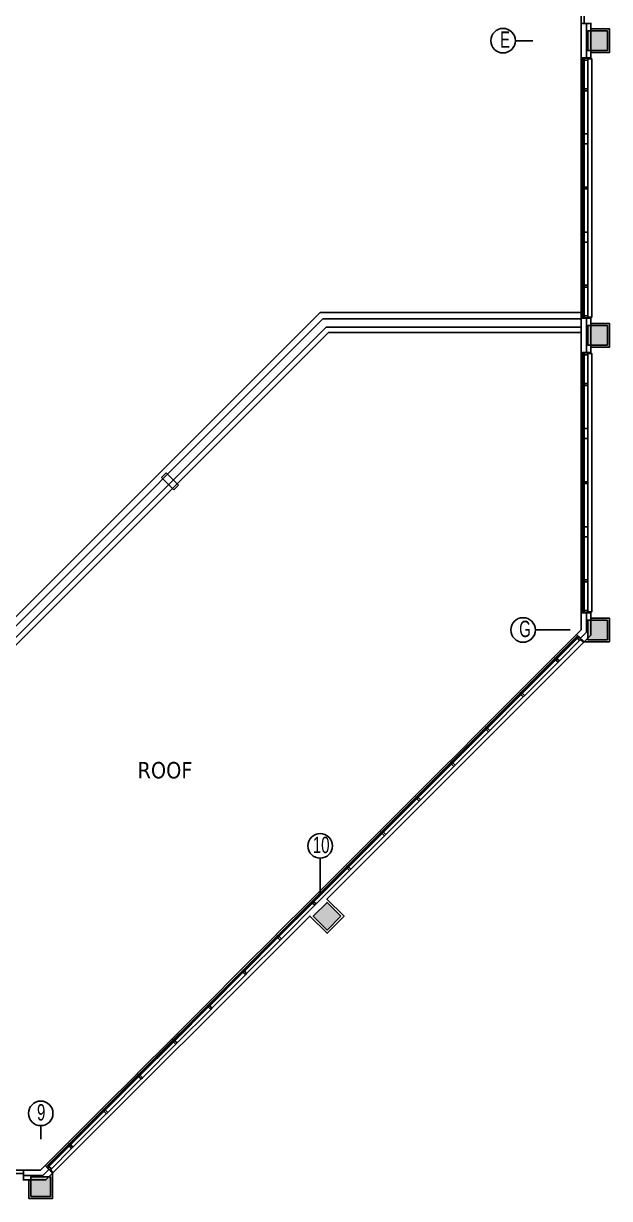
# Model space of a CAD drawing. Header units: inches. Extents: x -71 to 4528, y -885 to 4524.
# Drawn here: x 2199 to 2915, y 1525 to 2961 of the extents above; entities that cross this region are included whole.
import ezdxf

# ---------------------------------------------------------------- set-up
doc = ezdxf.new("R2010")
doc.units = ezdxf.units.IN
doc.header["$LTSCALE"] = 96
doc.header["$MEASUREMENT"] = 0
for name, color, linetype in [('A-Anno-Bldg', 7, 'Continuous'), ('A-Bldg-Patt', 5, 'Continuous'), ('A-Cols-Bldg', 235, 'Continuous'), ('A-Glaz-Exst', 53, 'Continuous'), ('A-Wall-Bldg', 235, 'Continuous')]:
    doc.layers.add(name, color=color, linetype=linetype)
doc.layers.add('Viewport', color=14, linetype='Continuous', plot=False)
doc.styles.add('Propidex', font='tahoma.ttf', dxfattribs={"height": 12})
doc.styles.add('XFINE_1-8', font='ARIALN.TTF', dxfattribs={"width": 0.8, "height": 10})

msp = doc.modelspace()

# ---------------------------------------------------------------- hatches: boundary and pattern name
at = {"layer": 'A-Bldg-Patt'}
for points in [[(2912, 2952), (2888, 2952), (2888, 2928), (2912, 2928)], [(2912, 2592), (2888, 2592), (2888, 2568), (2912, 2568)], [(2912, 2232), (2888, 2232), (2888, 2208), (2912, 2208)], [(2586.7, 1870.2), (2569.8, 1887.2), (2552.8, 1870.2), (2569.8, 1853.3)], [(2232, 1552), (2208, 1552), (2208, 1528), (2232, 1528)]]:
    msp.add_hatch(color=256, dxfattribs=at).paths.add_polyline_path(points)

# ---------------------------------------------------------------- linework, layer by layer
at = {"layer": 'A-Anno-Bldg'}
for points in [[(2820.9, 2940), (2799.7, 2940)], [(2866.5, 2220), (2824.1, 2220)], [(2561.3, 1898.7), (2561.3, 1941.2)], [(2220, 1597.8), (2220, 1614.4)]]:
    msp.add_lwpolyline(points, dxfattribs=at)
for centre in [(2784.7, 2940), (2809.1, 2220), (2561.3, 1956.2), (2220, 1629.4)]:
    msp.add_circle(centre, 15, dxfattribs=at)
at = {"layer": 'A-Cols-Bldg'}
for points in [[(2912, 2952), (2888, 2952), (2888, 2928), (2912, 2928)], [(2912, 2592), (2888, 2592), (2888, 2568), (2912, 2568)], [(2912, 2232), (2888, 2232), (2888, 2208), (2912, 2208)], [(2586.7, 1870.2), (2569.8, 1887.2), (2552.8, 1870.2), (2569.8, 1853.3)], [(2232, 1552), (2208, 1552), (2208, 1528), (2232, 1528)]]:
    msp.add_lwpolyline(points, close=True, dxfattribs=at)
at = {"layer": 'A-Glaz-Exst'}
for p, q in [((2880, 2961), (2880, 2999.7)), ((2880, 2919), (2880, 2880.2)), ((2882, 2916.2), (2882, 2918.5)), ((2882, 2918.5), (2882.7, 2918.5)), ((2882, 2916.2), (2882, 2826)), ((2882.9, 2916.2), (2882, 2916.2)), ((2887.9, 2918.5), (2882.7, 2918.5)), ((2882.9, 2916.7), (2882.9, 2880.2)), ((2883.9, 2916.7), (2882.9, 2916.7)), ((2883.9, 2880.2), (2883.9, 2916.7)), ((2888, 2916.2), (2883.9, 2916.2)), ((2887.9, 2918.5), (2888, 2918.5)), ((2888, 2918.5), (2888, 2916.2)), ((2888, 2881.1), (2888, 2916.2)), ((2880, 2880.2), (2880.5, 2880.2)), ((2880.5, 2879.8), (2880, 2879.7)), ((2880, 2879.7), (2880, 2820.2)), ((2880.5, 2880.2), (2880.5, 2879.8)), ((2883.9, 2880.2), (2882.9, 2880.2)), ((2882.9, 2879.7), (2882.9, 2825.5)), ((2883.9, 2879.7), (2882.9, 2879.7)), ((2883.9, 2825.5), (2883.9, 2879.7)), ((2884.1, 2880.3), (2884.1, 2881.1)), ((2884.1, 2881.1), (2888, 2881.1)), ((2884.1, 2880.2), (2884.1, 2880.3)), ((2884.1, 2880.3), (2884.1, 2880.3)), ((2884.1, 2879.8), (2884.1, 2880.2)), ((2884.1, 2880.2), (2884.1, 2880.2)), ((2884.1, 2879.7), (2884.1, 2879.8)), ((2884.1, 2879.8), (2884.1, 2879.8)), ((2884.1, 2878.9), (2884.1, 2879.7)), ((2884.1, 2879.7), (2884.1, 2879.7)), ((2888, 2878.9), (2884.1, 2878.9)), ((2888, 2881.1), (2888, 2878.9)), ((2888, 2826), (2888, 2878.9)), ((2880, 2820.2), (2880.5, 2820.2)), ((2880.5, 2819.8), (2880, 2819.7)), ((2880, 2819.7), (2880, 2760.2)), ((2880.5, 2820.2), (2880.5, 2819.8)), ((2882, 2814), (2882, 2826)), ((2882, 2826), (2882.9, 2826)), ((2882, 2814), (2882, 2760)), ((2882.9, 2814), (2882, 2814)), ((2883.9, 2825.5), (2882.9, 2825.5)), ((2882.9, 2814.5), (2882.9, 2760.2)), ((2883.9, 2814.5), (2882.9, 2814.5)), ((2887, 2826), (2883.9, 2826)), ((2883.9, 2760.2), (2883.9, 2814.5)), ((2887, 2814), (2883.9, 2814)), ((2888, 2826), (2887, 2826)), ((2887, 2814), (2888, 2814)), ((2888, 2814), (2888, 2826)), ((2888, 2761.1), (2888, 2814)), ((2880, 2760.2), (2880.5, 2760.2)), ((2880, 2759.7), (2880.5, 2759.8)), ((2880, 2700.2), (2880, 2759.7)), ((2880.5, 2760.2), (2880.5, 2760)), ((2880.5, 2759.8), (2880.5, 2760)), ((2882, 2706), (2882, 2760)), ((2883.9, 2760.2), (2882.9, 2760.2)), ((2882.9, 2705.5), (2882.9, 2759.7)), ((2883.9, 2759.7), (2882.9, 2759.7)), ((2883.9, 2759.7), (2883.9, 2705.5)), ((2884.1, 2760.3), (2884.1, 2761.1)), ((2884.1, 2761.1), (2888, 2761.1)), ((2884.1, 2761.1), (2884.1, 2760.3)), ((2888, 2761.1), (2884.1, 2761.1)), ((2884.1, 2760.2), (2884.1, 2760.3)), ((2884.1, 2760.3), (2884.1, 2760.3)), ((2884.1, 2760.3), (2884.1, 2760.3)), ((2884.1, 2760.3), (2884.1, 2760.2)), ((2884.1, 2759.8), (2884.1, 2760.2)), ((2884.1, 2760.2), (2884.1, 2760.2)), ((2884.1, 2760.2), (2884.1, 2760.2)), ((2884.1, 2760.2), (2884.1, 2759.8)), ((2884.1, 2759.7), (2884.1, 2759.8)), ((2884.1, 2759.8), (2884.1, 2759.8)), ((2884.1, 2759.8), (2884.1, 2759.8)), ((2884.1, 2759.8), (2884.1, 2759.7)), ((2884.1, 2758.9), (2884.1, 2759.7)), ((2884.1, 2759.7), (2884.1, 2759.7)), ((2884.1, 2759.7), (2884.1, 2759.7)), ((2884.1, 2759.7), (2884.1, 2758.9)), ((2888, 2758.9), (2884.1, 2758.9)), ((2884.1, 2758.9), (2888, 2758.9)), ((2888, 2761.1), (2888, 2758.9)), ((2888, 2758.9), (2888, 2761.1)), ((2888, 2758.9), (2888, 2706)), ((2880.5, 2700.2), (2880, 2700.2)), ((2880, 2699.7), (2880.5, 2699.8)), ((2880, 2640.2), (2880, 2699.7)), ((2880.5, 2699.8), (2880.5, 2700.2)), ((2882.9, 2706), (2882, 2706)), ((2882, 2706), (2882, 2694)), ((2883.9, 2705.5), (2882.9, 2705.5)), ((2887, 2706), (2883.9, 2706)), ((2887, 2706), (2888, 2706)), ((2888, 2706), (2888, 2694)), ((2882, 2603.8), (2882, 2694)), ((2882, 2694), (2882.9, 2694)), ((2882.9, 2640.2), (2882.9, 2694.5)), ((2883.9, 2694.5), (2882.9, 2694.5)), ((2883.9, 2694.5), (2883.9, 2640.2)), ((2887, 2694), (2883.9, 2694)), ((2888, 2694), (2887, 2694)), ((2888, 2694), (2888, 2641.1)), ((2880.5, 2640.2), (2880, 2640.2)), ((2880, 2639.7), (2880.5, 2639.8)), ((2880, 2601), (2880, 2639.7)), ((2880.5, 2639.8), (2880.5, 2640.2)), ((2883.9, 2640.2), (2882.9, 2640.2)), ((2882.9, 2603.2), (2882.9, 2639.7)), ((2883.9, 2639.7), (2882.9, 2639.7)), ((2883.9, 2639.7), (2883.9, 2603.2)), ((2884.1, 2641.1), (2884.1, 2640.3)), ((2888, 2641.1), (2884.1, 2641.1)), ((2884.1, 2640.3), (2884.1, 2640.3)), ((2884.1, 2640.3), (2884.1, 2640.2)), ((2884.1, 2640.2), (2884.1, 2640.2)), ((2884.1, 2640.2), (2884.1, 2639.8)), ((2884.1, 2639.8), (2884.1, 2639.8)), ((2884.1, 2639.8), (2884.1, 2639.7)), ((2884.1, 2639.7), (2884.1, 2639.7)), ((2884.1, 2639.7), (2884.1, 2638.9)), ((2884.1, 2638.9), (2888, 2638.9)), ((2888, 2638.9), (2888, 2641.1)), ((2888, 2638.9), (2888, 2603.8)), ((2882.9, 2603.8), (2882, 2603.8)), ((2882, 2603.8), (2882, 2601.5)), ((2882, 2601.5), (2882.7, 2601.5)), ((2887.9, 2601.5), (2882.7, 2601.5)), ((2883.9, 2603.2), (2882.9, 2603.2)), ((2888, 2603.8), (2883.9, 2603.8)), ((2887.9, 2601.5), (2888, 2601.5)), ((2888, 2601.5), (2888, 2603.8)), ((2880, 2559), (2880, 2520.2)), ((2882, 2556.2), (2882, 2558.5)), ((2882, 2558.5), (2882.7, 2558.5)), ((2882, 2556.2), (2882, 2466)), ((2882.9, 2556.2), (2882, 2556.2)), ((2887.9, 2558.5), (2882.7, 2558.5)), ((2882.9, 2556.7), (2882.9, 2520.2)), ((2883.9, 2556.7), (2882.9, 2556.7)), ((2883.9, 2520.2), (2883.9, 2556.7)), ((2888, 2556.2), (2883.9, 2556.2)), ((2887.9, 2558.5), (2888, 2558.5)), ((2888, 2558.5), (2888, 2556.2)), ((2888, 2521.1), (2888, 2556.2)), ((2880, 2520.2), (2880.5, 2520.2)), ((2880.5, 2519.8), (2880, 2519.7)), ((2880, 2519.7), (2880, 2460.2)), ((2880.5, 2520.2), (2880.5, 2519.8)), ((2883.9, 2520.2), (2882.9, 2520.2)), ((2882.9, 2519.7), (2882.9, 2465.5)), ((2883.9, 2519.7), (2882.9, 2519.7)), ((2883.9, 2465.5), (2883.9, 2519.7)), ((2884.1, 2520.3), (2884.1, 2521.1)), ((2884.1, 2521.1), (2888, 2521.1)), ((2884.1, 2520.2), (2884.1, 2520.3)), ((2884.1, 2520.3), (2884.1, 2520.3)), ((2884.1, 2519.8), (2884.1, 2520.2)), ((2884.1, 2520.2), (2884.1, 2520.2)), ((2884.1, 2519.7), (2884.1, 2519.8)), ((2884.1, 2519.8), (2884.1, 2519.8)), ((2884.1, 2518.9), (2884.1, 2519.7)), ((2884.1, 2519.7), (2884.1, 2519.7)), ((2888, 2518.9), (2884.1, 2518.9)), ((2888, 2521.1), (2888, 2518.9)), ((2888, 2466), (2888, 2518.9)), ((2880, 2460.2), (2880.5, 2460.2)), ((2880.5, 2459.8), (2880, 2459.7)), ((2880, 2459.7), (2880, 2400.2)), ((2880.5, 2460.2), (2880.5, 2459.8)), ((2882, 2454), (2882, 2466)), ((2882, 2466), (2882.9, 2466)), ((2883.9, 2465.5), (2882.9, 2465.5)), ((2887, 2466), (2883.9, 2466)), ((2888, 2466), (2887, 2466)), ((2888, 2454), (2888, 2466)), ((2882, 2454), (2882, 2400)), ((2882.9, 2454), (2882, 2454)), ((2882.9, 2454.5), (2882.9, 2400.2)), ((2883.9, 2454.5), (2882.9, 2454.5)), ((2883.9, 2400.2), (2883.9, 2454.5)), ((2887, 2454), (2883.9, 2454)), ((2887, 2454), (2888, 2454)), ((2888, 2401.1), (2888, 2454)), ((2880, 2400.2), (2880.5, 2400.2)), ((2880, 2399.7), (2880.5, 2399.8)), ((2880, 2340.2), (2880, 2399.7)), ((2880.5, 2400.2), (2880.5, 2400)), ((2880.5, 2399.8), (2880.5, 2400)), ((2882, 2346), (2882, 2400)), ((2883.9, 2400.2), (2882.9, 2400.2)), ((2882.9, 2345.5), (2882.9, 2399.7)), ((2883.9, 2399.7), (2882.9, 2399.7)), ((2883.9, 2399.7), (2883.9, 2345.5)), ((2884.1, 2400.3), (2884.1, 2401.1)), ((2884.1, 2401.1), (2888, 2401.1)), ((2884.1, 2401.1), (2884.1, 2400.3)), ((2888, 2401.1), (2884.1, 2401.1)), ((2884.1, 2400.2), (2884.1, 2400.3)), ((2884.1, 2400.3), (2884.1, 2400.3)), ((2884.1, 2400.3), (2884.1, 2400.3)), ((2884.1, 2400.3), (2884.1, 2400.2)), ((2884.1, 2399.8), (2884.1, 2400.2)), ((2884.1, 2400.2), (2884.1, 2400.2)), ((2884.1, 2400.2), (2884.1, 2400.2)), ((2884.1, 2400.2), (2884.1, 2399.8)), ((2884.1, 2399.7), (2884.1, 2399.8)), ((2884.1, 2399.8), (2884.1, 2399.8)), ((2884.1, 2399.8), (2884.1, 2399.8)), ((2884.1, 2399.8), (2884.1, 2399.7)), ((2884.1, 2398.9), (2884.1, 2399.7)), ((2884.1, 2399.7), (2884.1, 2399.7)), ((2884.1, 2399.7), (2884.1, 2399.7)), ((2884.1, 2399.7), (2884.1, 2398.9)), ((2888, 2398.9), (2884.1, 2398.9)), ((2884.1, 2398.9), (2888, 2398.9)), ((2888, 2401.1), (2888, 2398.9)), ((2888, 2398.9), (2888, 2401.1)), ((2888, 2398.9), (2888, 2346)), ((2880.5, 2340.2), (2880, 2340.2)), ((2880.5, 2339.8), (2880.5, 2340.2)), ((2882.9, 2346), (2882, 2346)), ((2882, 2346), (2882, 2334)), ((2883.9, 2345.5), (2882.9, 2345.5)), ((2887, 2346), (2883.9, 2346)), ((2887, 2346), (2888, 2346)), ((2888, 2346), (2888, 2334)), ((2880, 2339.7), (2880.5, 2339.8)), ((2880, 2280.2), (2880, 2339.7)), ((2882, 2243.8), (2882, 2334)), ((2882, 2334), (2882.9, 2334)), ((2882.9, 2280.2), (2882.9, 2334.5)), ((2883.9, 2334.5), (2882.9, 2334.5)), ((2883.9, 2334.5), (2883.9, 2280.2)), ((2887, 2334), (2883.9, 2334)), ((2888, 2334), (2887, 2334)), ((2888, 2334), (2888, 2281.1)), ((2880.5, 2280.2), (2880, 2280.2)), ((2880, 2279.7), (2880.5, 2279.8)), ((2880, 2241), (2880, 2279.7)), ((2880.5, 2279.8), (2880.5, 2280.2)), ((2883.9, 2280.2), (2882.9, 2280.2)), ((2882.9, 2243.2), (2882.9, 2279.7)), ((2883.9, 2279.7), (2882.9, 2279.7)), ((2883.9, 2279.7), (2883.9, 2243.2)), ((2884.1, 2281.1), (2884.1, 2280.3)), ((2888, 2281.1), (2884.1, 2281.1)), ((2884.1, 2280.3), (2884.1, 2280.3)), ((2884.1, 2280.3), (2884.1, 2280.2)), ((2884.1, 2280.2), (2884.1, 2280.2)), ((2884.1, 2280.2), (2884.1, 2279.8)), ((2884.1, 2279.8), (2884.1, 2279.8)), ((2884.1, 2279.8), (2884.1, 2279.7)), ((2884.1, 2279.7), (2884.1, 2279.7)), ((2884.1, 2279.7), (2884.1, 2278.9)), ((2884.1, 2278.9), (2888, 2278.9)), ((2888, 2278.9), (2888, 2281.1)), ((2888, 2278.9), (2888, 2243.8)), ((2882.9, 2243.8), (2882, 2243.8)), ((2882, 2243.8), (2882, 2241.5)), ((2882, 2241.5), (2882.7, 2241.5)), ((2887.9, 2241.5), (2882.7, 2241.5)), ((2883.9, 2243.2), (2882.9, 2243.2)), ((2888, 2243.8), (2883.9, 2243.8)), ((2887.9, 2241.5), (2888, 2241.5)), ((2888, 2241.5), (2888, 2243.8)), ((2874, 2211.2), (2551.4, 1888.6)), ((2874.5, 2214.6), (2847.1, 2187.2)), ((2875, 2210.9), (2849.2, 2185.1)), ((2874, 2211.2), (2875.6, 2212.8)), ((2874.7, 2210.6), (2874, 2211.2)), ((2879.1, 2210), (2874.5, 2214.6)), ((2875.7, 2210.2), (2875, 2210.9)), ((2875.6, 2212.8), (2876.1, 2212.3)), ((2879.7, 2208.7), (2876.1, 2212.3)), ((2849.9, 2184.4), (2875.7, 2210.2)), ((2853.4, 2182.2), (2878.2, 2207)), ((2878.2, 2207), (2875.4, 2209.9)), ((2879.8, 2208.6), (2878.2, 2207)), ((2879.7, 2208.7), (2879.8, 2208.6)), ((2846.8, 2186.8), (2804.7, 2144.8)), ((2848.9, 2184.8), (2806.8, 2142.7)), ((2807.5, 2142), (2849.6, 2184)), ((2847.2, 2186.5), (2846.8, 2186.8)), ((2847.1, 2187.2), (2847.4, 2186.8)), ((2847.4, 2186.8), (2847.2, 2186.5)), ((2849.6, 2184), (2848.9, 2184.8)), ((2849.1, 2183.3), (2849.7, 2183.9)), ((2851.8, 2180.6), (2849.1, 2183.3)), ((2849.9, 2184.4), (2849.2, 2185.1)), ((2849.6, 2183.9), (2849.7, 2184)), ((2849.7, 2183.9), (2849.6, 2183.9)), ((2849.7, 2184), (2850, 2184.2)), ((2849.7, 2184), (2849.7, 2184)), ((2850, 2184.2), (2850, 2184.3)), ((2850, 2184.3), (2850, 2184.3)), ((2850, 2184.3), (2850.1, 2184.3)), ((2850.1, 2184.3), (2850.7, 2184.9)), ((2850.7, 2184.9), (2853.4, 2182.2)), ((2853.4, 2182.2), (2851.8, 2180.6)), ((2810.4, 2139.1), (2851.8, 2180.6)), ((2804.4, 2144.4), (2762.3, 2102.3)), ((2806.5, 2142.4), (2764.4, 2100.3)), ((2765.1, 2099.5), (2807.2, 2141.7)), ((2804.7, 2144.1), (2804.4, 2144.4)), ((2804.7, 2144.8), (2805, 2144.4)), ((2805, 2144.4), (2804.7, 2144.1)), ((2807.2, 2141.7), (2806.5, 2142.4)), ((2806.7, 2140.9), (2807.3, 2141.5)), ((2809.4, 2138.2), (2806.7, 2140.9)), ((2807.5, 2142), (2806.8, 2142.7)), ((2807.2, 2141.5), (2807.3, 2141.6)), ((2807.3, 2141.5), (2807.2, 2141.5)), ((2807.3, 2141.6), (2807.6, 2141.8)), ((2807.3, 2141.6), (2807.3, 2141.6)), ((2807.6, 2141.9), (2807.6, 2142)), ((2807.6, 2142), (2807.7, 2141.9)), ((2807.6, 2141.8), (2807.6, 2141.9)), ((2807.7, 2141.9), (2808.3, 2142.5)), ((2808.3, 2142.5), (2811, 2139.8)), ((2811, 2139.8), (2809.4, 2138.2)), ((2768.6, 2097.3), (2809.4, 2138.2)), ((2761.9, 2102), (2719.9, 2059.9)), ((2722, 2057.9), (2764, 2099.9)), ((2764.7, 2099.2), (2722.7, 2057.2)), ((2762.3, 2101.7), (2761.9, 2102)), ((2762.3, 2102.3), (2762.6, 2101.9)), ((2762.5, 2101.8), (2762.3, 2101.7)), ((2762.6, 2101.9), (2762.5, 2101.8)), ((2764.7, 2099.2), (2764, 2099.9)), ((2764.8, 2099), (2764.2, 2098.5)), ((2764.2, 2098.5), (2764.8, 2099)), ((2764.2, 2098.5), (2767, 2095.7)), ((2767, 2095.7), (2764.2, 2098.5)), ((2765.1, 2099.5), (2764.4, 2100.3)), ((2764.9, 2099.1), (2764.8, 2099.2)), ((2764.8, 2099.2), (2764.8, 2099.1)), ((2764.8, 2099.1), (2764.8, 2099.2)), ((2764.8, 2099.2), (2764.9, 2099.1)), ((2764.8, 2099.1), (2764.8, 2099)), ((2764.8, 2099), (2764.8, 2099.1)), ((2765.1, 2099.4), (2764.9, 2099.1)), ((2764.9, 2099.1), (2765.1, 2099.4)), ((2765.2, 2099.5), (2765.1, 2099.4)), ((2765.1, 2099.4), (2765.2, 2099.5)), ((2765.1, 2099.4), (2765.1, 2099.4)), ((2765.1, 2099.4), (2765.1, 2099.4)), ((2765.8, 2100), (2765.2, 2099.4)), ((2765.2, 2099.4), (2765.8, 2100)), ((2765.2, 2099.4), (2765.2, 2099.5)), ((2765.2, 2099.5), (2765.2, 2099.4)), ((2768.6, 2097.3), (2765.8, 2100)), ((2765.8, 2100), (2768.6, 2097.3)), ((2767, 2095.7), (2768.6, 2097.3)), ((2768.6, 2097.3), (2767, 2095.7)), ((2767, 2095.7), (2726.2, 2054.9)), ((2677.4, 2017.5), (2719.5, 2059.6)), ((2721.6, 2057.5), (2679.5, 2015.4)), ((2680.2, 2014.7), (2722.3, 2056.8)), ((2683.7, 2012.4), (2724.6, 2053.3)), ((2719.5, 2059.6), (2719.9, 2059.2)), ((2719.9, 2059.9), (2720.2, 2059.5)), ((2719.9, 2059.2), (2720, 2059.4)), ((2720.2, 2059.5), (2720, 2059.4)), ((2722.3, 2056.8), (2721.6, 2057.5)), ((2722.4, 2056.7), (2721.8, 2056.1)), ((2721.8, 2056.1), (2722.4, 2056.7)), ((2721.8, 2056.1), (2724.6, 2053.3)), ((2724.6, 2053.3), (2721.8, 2056.1)), ((2722.7, 2057.2), (2722, 2057.9)), ((2722.5, 2056.8), (2722.4, 2056.7)), ((2722.4, 2056.7), (2722.5, 2056.8)), ((2722.4, 2056.7), (2722.4, 2056.7)), ((2722.4, 2056.7), (2722.4, 2056.7)), ((2722.8, 2057), (2722.5, 2056.7)), ((2722.5, 2056.7), (2722.8, 2057)), ((2722.5, 2056.7), (2722.5, 2056.8)), ((2722.5, 2056.8), (2722.5, 2056.7)), ((2722.8, 2057.1), (2722.7, 2057)), ((2722.7, 2057), (2722.8, 2057.1)), ((2722.7, 2057), (2722.8, 2057)), ((2722.8, 2057), (2722.7, 2057)), ((2723.4, 2057.6), (2722.8, 2057.1)), ((2722.8, 2057.1), (2723.4, 2057.6)), ((2722.8, 2057.1), (2722.8, 2057.1)), ((2722.8, 2057.1), (2722.8, 2057.1)), ((2726.2, 2054.9), (2723.4, 2057.6)), ((2723.4, 2057.6), (2726.2, 2054.9)), ((2724.6, 2053.3), (2726.2, 2054.9)), ((2726.2, 2054.9), (2724.6, 2053.3)), ((2635, 1975.1), (2677.1, 2017.1)), ((2637.1, 1973), (2679.2, 2015)), ((2679.9, 2014.3), (2637.8, 1972.3)), ((2682.1, 2010.9), (2641.3, 1970.1)), ((2677.1, 2017.1), (2677.5, 2016.8)), ((2677.7, 2017.1), (2677.4, 2017.5)), ((2677.5, 2016.8), (2677.6, 2017)), ((2677.6, 2017), (2677.7, 2017.1)), ((2679.9, 2014.3), (2679.2, 2015)), ((2679.4, 2013.6), (2680, 2014.2)), ((2680, 2014.2), (2679.4, 2013.6)), ((2682.1, 2010.9), (2679.4, 2013.6)), ((2679.4, 2013.6), (2682.1, 2010.9)), ((2680.2, 2014.7), (2679.5, 2015.4)), ((2679.9, 2014.2), (2680, 2014.3)), ((2680, 2014.3), (2679.9, 2014.2)), ((2680, 2014.2), (2679.9, 2014.2)), ((2679.9, 2014.2), (2680, 2014.2)), ((2680, 2014.3), (2680.3, 2014.5)), ((2680.3, 2014.5), (2680, 2014.3)), ((2680, 2014.3), (2680, 2014.3)), ((2680, 2014.3), (2680, 2014.3)), ((2680.3, 2014.5), (2680.3, 2014.6)), ((2680.3, 2014.6), (2680.3, 2014.6)), ((2680.3, 2014.6), (2680.4, 2014.6)), ((2680.4, 2014.6), (2680.3, 2014.6)), ((2680.3, 2014.6), (2680.3, 2014.6)), ((2680.3, 2014.6), (2680.3, 2014.5)), ((2680.4, 2014.6), (2681, 2015.2)), ((2681, 2015.2), (2680.4, 2014.6)), ((2681, 2015.2), (2683.7, 2012.4)), ((2683.7, 2012.4), (2681, 2015.2)), ((2683.7, 2012.4), (2682.1, 2010.9)), ((2682.1, 2010.9), (2683.7, 2012.4)), ((2592.6, 1932.6), (2634.6, 1974.7)), ((2594.7, 1930.6), (2636.8, 1972.7)), ((2637.5, 1972), (2595.4, 1929.8)), ((2639.7, 1968.5), (2598.8, 1927.6)), ((2634.6, 1974.7), (2635, 1974.4)), ((2635.3, 1974.7), (2635, 1975.1)), ((2635, 1974.4), (2635.3, 1974.7)), ((2637.5, 1972), (2636.8, 1972.7)), ((2637, 1971.2), (2637.6, 1971.8)), ((2637.6, 1971.8), (2637, 1971.2)), ((2639.7, 1968.5), (2637, 1971.2)), ((2637, 1971.2), (2639.7, 1968.5)), ((2637.8, 1972.3), (2637.1, 1973)), ((2637.5, 1971.8), (2637.6, 1971.9)), ((2637.6, 1971.9), (2637.5, 1971.8)), ((2637.6, 1971.8), (2637.5, 1971.8)), ((2637.5, 1971.8), (2637.6, 1971.8)), ((2637.6, 1971.9), (2637.9, 1972.1)), ((2637.9, 1972.1), (2637.6, 1971.9)), ((2637.6, 1971.9), (2637.6, 1971.9)), ((2637.6, 1971.9), (2637.6, 1971.9)), ((2637.9, 1972.1), (2637.9, 1972.2)), ((2637.9, 1972.2), (2637.9, 1972.2)), ((2637.9, 1972.2), (2638, 1972.2)), ((2638, 1972.2), (2637.9, 1972.2)), ((2637.9, 1972.2), (2637.9, 1972.2)), ((2637.9, 1972.2), (2637.9, 1972.1)), ((2638, 1972.2), (2638.6, 1972.8)), ((2638.6, 1972.8), (2638, 1972.2)), ((2638.6, 1972.8), (2641.3, 1970.1)), ((2641.3, 1970.1), (2638.6, 1972.8)), ((2641.3, 1970.1), (2639.7, 1968.5)), ((2639.7, 1968.5), (2641.3, 1970.1)), ((2550, 1890), (2592.2, 1932.3)), ((2552.2, 1888.1), (2594.3, 1930.2)), ((2595, 1929.5), (2552.9, 1887.4)), ((2597.3, 1926), (2556.4, 1885.2)), ((2592.2, 1932.3), (2592.6, 1932)), ((2592.9, 1932.2), (2592.6, 1932.6)), ((2592.6, 1932), (2592.9, 1932.2)), ((2595, 1929.5), (2594.3, 1930.2)), ((2595.1, 1929.3), (2594.5, 1928.7)), ((2594.5, 1928.7), (2597.3, 1926)), ((2595.4, 1929.8), (2594.7, 1930.6)), ((2595.2, 1929.4), (2595.1, 1929.5)), ((2595.1, 1929.5), (2595.1, 1929.4)), ((2595.1, 1929.4), (2595.1, 1929.3)), ((2595.4, 1929.7), (2595.2, 1929.4)), ((2595.5, 1929.8), (2595.4, 1929.7)), ((2595.4, 1929.7), (2595.4, 1929.7)), ((2596.1, 1930.3), (2595.5, 1929.7)), ((2595.5, 1929.7), (2595.5, 1929.8)), ((2598.8, 1927.6), (2596.1, 1930.3)), ((2597.3, 1926), (2598.8, 1927.6)), ((2228.8, 1566), (2551.4, 1888.6)), ((2550, 1890), (2507.7, 1847.8)), ((2551.9, 1887.8), (2509.8, 1845.7)), ((2510.5, 1845), (2552.6, 1887.1)), ((2514, 1842.7), (2554.8, 1883.6)), ((2551.9, 1887.8), (2552.6, 1887.1)), ((2552.1, 1886.3), (2552.7, 1886.9)), ((2554.8, 1883.6), (2552.1, 1886.3)), ((2552.2, 1888.1), (2552.9, 1887.4)), ((2552.7, 1886.9), (2552.6, 1887)), ((2552.6, 1887), (2552.7, 1887)), ((2552.7, 1887), (2552.8, 1887)), ((2552.8, 1887), (2553, 1887.2)), ((2553, 1887.3), (2553, 1887.4)), ((2553, 1887.4), (2553.1, 1887.3)), ((2553, 1887.2), (2553, 1887.3)), ((2553.1, 1887.3), (2553.7, 1887.9)), ((2553.7, 1887.9), (2556.4, 1885.2)), ((2556.4, 1885.2), (2554.8, 1883.6)), ((2507.4, 1847.4), (2465.3, 1805.4)), ((2509.4, 1845.3), (2467.3, 1803.2)), ((2468, 1802.5), (2510.2, 1844.6)), ((2471.5, 1800.3), (2512.4, 1841.2)), ((2507.8, 1847.1), (2507.4, 1847.4)), ((2507.7, 1847.8), (2508, 1847.4)), ((2508, 1847.4), (2507.8, 1847.1)), ((2509.4, 1845.3), (2510.2, 1844.6)), ((2509.7, 1843.9), (2510.3, 1844.5)), ((2512.4, 1841.2), (2509.7, 1843.9)), ((2509.8, 1845.7), (2510.5, 1845)), ((2510.2, 1844.5), (2510.3, 1844.6)), ((2510.3, 1844.5), (2510.2, 1844.5)), ((2510.3, 1844.6), (2510.6, 1844.8)), ((2510.3, 1844.6), (2510.3, 1844.6)), ((2510.6, 1844.8), (2510.5, 1844.9)), ((2510.5, 1844.9), (2510.6, 1844.9)), ((2510.6, 1844.9), (2510.7, 1844.9)), ((2510.7, 1844.9), (2511.3, 1845.5)), ((2511.3, 1845.5), (2514, 1842.7)), ((2514, 1842.7), (2512.4, 1841.2)), ((2464.9, 1805), (2422.9, 1762.9)), ((2467, 1802.9), (2424.9, 1760.8)), ((2425.7, 1760.1), (2467.7, 1802.2)), ((2429.1, 1757.9), (2469.9, 1798.7)), ((2465.3, 1804.7), (2464.9, 1805)), ((2465.3, 1805.4), (2465.6, 1805)), ((2465.6, 1805), (2465.3, 1804.7)), ((2467, 1802.9), (2467.7, 1802.2)), ((2467.8, 1802), (2467.2, 1801.4)), ((2467.2, 1801.4), (2467.8, 1802)), ((2467.2, 1801.4), (2469.9, 1798.7)), ((2469.9, 1798.7), (2467.2, 1801.4)), ((2467.3, 1803.2), (2468, 1802.5)), ((2467.9, 1802.1), (2467.8, 1802.1)), ((2467.8, 1802.1), (2467.8, 1802.1)), ((2467.8, 1802.1), (2467.8, 1802)), ((2467.8, 1802), (2467.8, 1802.1)), ((2467.8, 1802.1), (2467.8, 1802.1)), ((2467.8, 1802.1), (2467.9, 1802.1)), ((2468.1, 1802.4), (2467.9, 1802.1)), ((2467.9, 1802.1), (2468.1, 1802.4)), ((2468.2, 1802.5), (2468.1, 1802.4)), ((2468.1, 1802.4), (2468.2, 1802.5)), ((2468.1, 1802.4), (2468.1, 1802.4)), ((2468.1, 1802.4), (2468.1, 1802.4)), ((2468.8, 1803), (2468.2, 1802.4)), ((2468.2, 1802.4), (2468.8, 1803)), ((2468.2, 1802.4), (2468.2, 1802.5)), ((2468.2, 1802.5), (2468.2, 1802.4)), ((2471.5, 1800.3), (2468.8, 1803)), ((2468.8, 1803), (2471.5, 1800.3)), ((2469.9, 1798.7), (2471.5, 1800.3)), ((2471.5, 1800.3), (2469.9, 1798.7)), ((2422.5, 1762.6), (2380.4, 1720.5)), ((2382.5, 1718.4), (2424.6, 1760.5)), ((2425.3, 1759.8), (2383.2, 1717.7)), ((2427.6, 1756.3), (2386.7, 1715.4)), ((2422.9, 1762.3), (2422.5, 1762.6)), ((2422.9, 1762.9), (2423.2, 1762.5)), ((2423, 1762.4), (2422.9, 1762.3)), ((2423.2, 1762.5), (2423, 1762.4)), ((2424.6, 1760.5), (2425.3, 1759.8)), ((2425.4, 1759.6), (2424.8, 1759)), ((2424.8, 1759), (2425.4, 1759.6)), ((2424.8, 1759), (2427.6, 1756.3)), ((2427.6, 1756.3), (2424.8, 1759)), ((2424.9, 1760.8), (2425.7, 1760.1)), ((2425.5, 1759.7), (2425.4, 1759.7)), ((2425.4, 1759.7), (2425.4, 1759.7)), ((2425.4, 1759.7), (2425.4, 1759.6)), ((2425.4, 1759.6), (2425.4, 1759.7)), ((2425.4, 1759.7), (2425.4, 1759.7)), ((2425.4, 1759.7), (2425.5, 1759.7)), ((2425.7, 1760), (2425.5, 1759.7)), ((2425.5, 1759.7), (2425.7, 1760)), ((2425.8, 1760.1), (2425.7, 1760)), ((2425.7, 1760), (2425.8, 1760.1)), ((2425.7, 1760), (2425.7, 1760)), ((2425.7, 1760), (2425.7, 1760)), ((2426.4, 1760.6), (2425.8, 1760)), ((2425.8, 1760), (2426.4, 1760.6)), ((2425.8, 1760), (2425.8, 1760.1)), ((2425.8, 1760.1), (2425.8, 1760)), ((2429.1, 1757.9), (2426.4, 1760.6)), ((2426.4, 1760.6), (2429.1, 1757.9)), ((2427.6, 1756.3), (2429.1, 1757.9)), ((2429.1, 1757.9), (2427.6, 1756.3)), ((2338, 1678.1), (2380.1, 1720.1)), ((2382.1, 1718), (2340.1, 1676)), ((2340.8, 1675.3), (2382.8, 1717.3)), ((2344.3, 1673), (2385.1, 1713.8)), ((2380.1, 1720.1), (2380.5, 1719.8)), ((2380.4, 1720.5), (2380.7, 1720.1)), ((2380.5, 1719.8), (2380.6, 1720)), ((2380.7, 1720.1), (2380.6, 1720)), ((2382.1, 1718), (2382.8, 1717.3)), ((2382.3, 1716.6), (2382.9, 1717.2)), ((2382.9, 1717.2), (2382.3, 1716.6)), ((2385.1, 1713.8), (2382.3, 1716.6)), ((2382.3, 1716.6), (2385.1, 1713.8)), ((2382.5, 1718.4), (2383.2, 1717.7)), ((2382.9, 1717.2), (2383, 1717.3)), ((2383, 1717.3), (2382.9, 1717.2)), ((2382.9, 1717.2), (2382.9, 1717.2)), ((2382.9, 1717.2), (2382.9, 1717.2)), ((2383, 1717.2), (2383.3, 1717.5)), ((2383.3, 1717.5), (2383, 1717.2)), ((2383, 1717.3), (2383, 1717.2)), ((2383, 1717.2), (2383, 1717.3)), ((2383.2, 1717.5), (2383.3, 1717.6)), ((2383.3, 1717.6), (2383.2, 1717.5)), ((2383.3, 1717.5), (2383.2, 1717.5)), ((2383.2, 1717.5), (2383.3, 1717.5)), ((2383.3, 1717.6), (2383.9, 1718.2)), ((2383.9, 1718.2), (2383.3, 1717.6)), ((2383.3, 1717.6), (2383.3, 1717.6)), ((2383.3, 1717.6), (2383.3, 1717.6)), ((2383.9, 1718.2), (2386.7, 1715.4)), ((2386.7, 1715.4), (2383.9, 1718.2)), ((2386.7, 1715.4), (2385.1, 1713.8)), ((2385.1, 1713.8), (2386.7, 1715.4)), ((2295.6, 1635.6), (2337.7, 1677.7)), ((2297.6, 1633.5), (2339.7, 1675.6)), ((2340.4, 1674.9), (2298.3, 1632.8)), ((2342.7, 1671.4), (2301.8, 1630.6)), ((2337.7, 1677.7), (2338.1, 1677.4)), ((2338.3, 1677.7), (2338, 1678.1)), ((2338.1, 1677.4), (2338.2, 1677.5)), ((2338.2, 1677.5), (2338.3, 1677.7)), ((2340.4, 1674.9), (2339.7, 1675.6)), ((2340, 1674.2), (2340.6, 1674.8)), ((2340.6, 1674.8), (2340, 1674.2)), ((2342.7, 1671.4), (2340, 1674.2)), ((2340, 1674.2), (2342.7, 1671.4)), ((2340.8, 1675.3), (2340.1, 1676)), ((2340.5, 1674.8), (2340.6, 1674.9)), ((2340.6, 1674.9), (2340.5, 1674.8)), ((2340.6, 1674.8), (2340.5, 1674.8)), ((2340.5, 1674.8), (2340.6, 1674.8)), ((2340.6, 1674.9), (2340.9, 1675.1)), ((2340.9, 1675.1), (2340.6, 1674.9)), ((2340.6, 1674.9), (2340.6, 1674.9)), ((2340.6, 1674.9), (2340.6, 1674.9)), ((2340.9, 1675.1), (2340.8, 1675.2)), ((2340.8, 1675.2), (2340.9, 1675.2)), ((2340.9, 1675.2), (2340.8, 1675.2)), ((2340.8, 1675.2), (2340.9, 1675.1)), ((2340.9, 1675.2), (2341, 1675.2)), ((2341, 1675.2), (2340.9, 1675.2)), ((2341, 1675.2), (2341.5, 1675.8)), ((2341.5, 1675.8), (2341, 1675.2)), ((2341.5, 1675.8), (2344.3, 1673)), ((2344.3, 1673), (2341.5, 1675.8)), ((2344.3, 1673), (2342.7, 1671.4)), ((2342.7, 1671.4), (2344.3, 1673)), ((2253.2, 1593.2), (2295.2, 1635.3)), ((2255.2, 1591.1), (2297.3, 1633.2)), ((2298, 1632.5), (2255.9, 1590.4)), ((2300.9, 1629.6), (2259.4, 1588.2)), ((2295.2, 1635.3), (2295.6, 1635)), ((2295.9, 1635.2), (2295.6, 1635.6)), ((2295.6, 1635), (2295.9, 1635.2)), ((2298, 1632.5), (2297.3, 1633.2)), ((2298.1, 1632.3), (2297.5, 1631.7)), ((2297.5, 1631.7), (2300.2, 1629)), ((2298.3, 1632.8), (2297.6, 1633.5)), ((2298.1, 1632.4), (2298, 1632.4)), ((2298, 1632.4), (2298.1, 1632.3)), ((2298.2, 1632.4), (2298.1, 1632.4)), ((2298.4, 1632.7), (2298.2, 1632.4)), ((2298.5, 1632.8), (2298.4, 1632.7)), ((2298.4, 1632.7), (2298.4, 1632.7)), ((2299.1, 1633.3), (2298.5, 1632.7)), ((2298.5, 1632.7), (2298.5, 1632.8)), ((2301.8, 1630.6), (2299.1, 1633.3)), ((2300.2, 1629), (2301.8, 1630.6)), ((2225.4, 1565.5), (2252.8, 1592.9)), ((2229.1, 1565), (2254.9, 1590.8)), ((2255.6, 1590.1), (2229.8, 1564.3)), ((2257.8, 1586.6), (2233, 1561.8)), ((2252.8, 1592.9), (2253.2, 1592.6)), ((2253.5, 1592.8), (2253.2, 1593.2)), ((2253.2, 1592.6), (2253.5, 1592.8)), ((2255.6, 1590.1), (2254.9, 1590.8)), ((2255.7, 1589.9), (2255.1, 1589.3)), ((2255.1, 1589.3), (2257.8, 1586.6)), ((2255.9, 1590.4), (2255.2, 1591.1)), ((2255.8, 1590), (2255.7, 1590)), ((2255.7, 1590), (2255.7, 1590)), ((2255.7, 1590), (2255.7, 1589.9)), ((2256, 1590.3), (2255.8, 1590)), ((2256.1, 1590.4), (2256, 1590.3)), ((2256, 1590.3), (2256, 1590.3)), ((2256.7, 1590.9), (2256.1, 1590.3)), ((2256.1, 1590.3), (2256.1, 1590.4)), ((2259.4, 1588.2), (2256.7, 1590.9)), ((2257.8, 1586.6), (2259.4, 1588.2)), ((2228.8, 1566), (2227.2, 1564.4)), ((2229.4, 1565.3), (2228.8, 1566)), ((2229.8, 1564.3), (2229.1, 1565)), ((2199, 1560), (2160.3, 1560)), ((2227.2, 1564.4), (2227.7, 1563.9)), ((2231.3, 1560.3), (2227.7, 1563.9)), ((2233, 1561.8), (2230.1, 1564.6)), ((2231.3, 1560.3), (2231.4, 1560.2)), ((2231.4, 1560.2), (2233, 1561.8))]:
    msp.add_line(p, q, dxfattribs=at)
for centre, radius, start, end in [((2882.3, 2918.7), 0.333, 311.425, 48.575), ((2886.7, 2918.7), 0.333, 131.425, 228.575), ((2882.7, 2880), 0.343, 313.1917, 46.8083), ((2884, 2881.2), 0.105, 211.2583, 328.7417), ((2884, 2878.8), 0.105, 31.2583, 148.7417), ((2882.7, 2760), 0.343, 313.1917, 46.8083), ((2884, 2761.2), 0.105, 211.2583, 328.7417), ((2884, 2761.2), 0.105, 211.2583, 328.7417), ((2884, 2758.8), 0.105, 31.2583, 148.7417), ((2884, 2758.8), 0.105, 31.2583, 148.7417), ((2882.7, 2640), 0.343, 313.1917, 46.8083), ((2884, 2641.2), 0.105, 211.2583, 328.7417), ((2884, 2638.8), 0.105, 31.2583, 148.7417), ((2882.3, 2601.3), 0.333, 311.425, 48.575), ((2886.7, 2601.3), 0.333, 131.425, 228.575), ((2882.3, 2558.7), 0.333, 311.425, 48.575), ((2886.7, 2558.7), 0.333, 131.425, 228.575), ((2882.7, 2520), 0.343, 313.1917, 46.8083), ((2884, 2521.2), 0.105, 211.2583, 328.7417), ((2884, 2518.8), 0.105, 31.2583, 148.7417), ((2882.7, 2400), 0.343, 313.1917, 46.8083), ((2884, 2401.2), 0.105, 211.2583, 328.7417), ((2884, 2401.2), 0.105, 211.2583, 328.7417), ((2884, 2398.8), 0.105, 31.2583, 148.7417), ((2884, 2398.8), 0.105, 31.2583, 148.7417), ((2882.7, 2280), 0.343, 313.1917, 46.8083), ((2884, 2281.2), 0.105, 211.2583, 328.7417), ((2884, 2278.8), 0.105, 31.2583, 148.7417), ((2882.3, 2241.3), 0.333, 311.425, 48.575), ((2886.7, 2241.3), 0.333, 131.425, 228.575), ((2876, 2212.8), 0.333, 266.425, 3.575), ((2879.1, 2209.7), 0.333, 86.425, 183.575), ((2879.6, 2207.9), 0.276, 339.9, 110.1), ((2849, 2183.3), 0.105, 346.2583, 103.7417), ((2850.6, 2185), 0.105, 166.4796, 283.9629), ((2806.5, 2142.7), 0.343, 268.1917, 1.8083), ((2806.6, 2140.9), 0.105, 346.2583, 103.7417), ((2808.2, 2142.6), 0.104, 166.2583, 283.7417), ((2764, 2100.2), 0.343, 268.1917, 1.8083), ((2764.1, 2098.5), 0.105, 346.2583, 103.7417), ((2764.1, 2098.5), 0.105, 346.2583, 103.7417), ((2765.8, 2100.1), 0.105, 166.2583, 283.7417), ((2765.8, 2100.1), 0.105, 166.2583, 283.7417), ((2721.6, 2057.9), 0.343, 268.1917, 1.8083), ((2721.7, 2056.1), 0.105, 346.2583, 103.7417), ((2721.7, 2056.1), 0.105, 346.2583, 103.7417), ((2723.4, 2057.8), 0.105, 166.2583, 283.7417), ((2723.4, 2057.8), 0.105, 166.2583, 283.7417), ((2679.2, 2015.4), 0.343, 268.1917, 1.8083), ((2679.3, 2013.6), 0.105, 346.4796, 103.9629), ((2679.3, 2013.6), 0.105, 346.4796, 103.9629), ((2680.9, 2015.3), 0.105, 166.4796, 283.9629), ((2680.9, 2015.3), 0.105, 166.4796, 283.9629), ((2636.8, 1973), 0.343, 268.1917, 1.8083), ((2636.9, 1971.2), 0.105, 346.4796, 103.9629), ((2636.9, 1971.2), 0.105, 346.4796, 103.9629), ((2638.5, 1972.9), 0.105, 166.4796, 283.9629), ((2638.5, 1972.9), 0.105, 166.4796, 283.9629), ((2594.3, 1930.5), 0.343, 268.1917, 1.8083), ((2594.4, 1928.8), 0.105, 346.2583, 103.7417), ((2596.1, 1930.4), 0.104, 166.2583, 283.7417), ((2551.9, 1888.1), 0.343, 268.1917, 1.8083), ((2552, 1886.3), 0.104, 346.2583, 103.7417), ((2553.7, 1888), 0.105, 166.2583, 283.7417), ((2509.5, 1845.7), 0.343, 268.2707, 1.8874), ((2509.6, 1843.9), 0.105, 346.2583, 103.7417), ((2511.2, 1845.6), 0.105, 166.2583, 283.7417), ((2467, 1803.2), 0.343, 268.1126, 1.7293), ((2467.1, 1801.5), 0.105, 346.4796, 103.9629), ((2467.1, 1801.5), 0.105, 346.4796, 103.9629), ((2468.8, 1803.1), 0.105, 166.2583, 283.7417), ((2468.8, 1803.1), 0.105, 166.2583, 283.7417), ((2424.6, 1760.8), 0.343, 268.1917, 1.8083), ((2424.7, 1759.1), 0.105, 346.4796, 103.9629), ((2424.7, 1759.1), 0.105, 346.4796, 103.9629), ((2426.4, 1760.7), 0.105, 166.2583, 283.7417), ((2426.4, 1760.7), 0.105, 166.2583, 283.7417), ((2382.1, 1718.4), 0.343, 268.1917, 1.8083), ((2382.2, 1716.6), 0.105, 346.0371, 103.5205), ((2382.2, 1716.6), 0.105, 346.0371, 103.5205), ((2383.9, 1718.3), 0.105, 166.4796, 283.9629), ((2383.9, 1718.3), 0.105, 166.4796, 283.9629), ((2339.8, 1676), 0.343, 268.1917, 1.8083), ((2339.9, 1674.2), 0.105, 346.0371, 103.5205), ((2339.9, 1674.2), 0.105, 346.0371, 103.5205), ((2341.5, 1675.9), 0.105, 166.4796, 283.9629), ((2341.5, 1675.9), 0.105, 166.4796, 283.9629), ((2297.3, 1633.5), 0.343, 268.1917, 1.8083), ((2297.4, 1631.8), 0.105, 346.2583, 103.7417), ((2299.1, 1633.4), 0.105, 166.2583, 283.7417), ((2254.9, 1591.1), 0.343, 268.1917, 1.8083), ((2255, 1589.4), 0.105, 346.2583, 103.7417), ((2256.7, 1591), 0.104, 166.2583, 283.7417), ((2227.2, 1564), 0.333, 266.425, 3.575), ((2230.3, 1560.9), 0.333, 86.425, 183.575)]:
    msp.add_arc(centre, radius, start, end, dxfattribs=at)
at = {"layer": 'A-Wall-Bldg'}
for p, q in [((2880, 2919), (2880, 2961)), ((2880, 2961), (2886.5, 2961)), ((2886.5, 2961), (2886.5, 2919)), ((2886.5, 2919), (2880, 2919)), ((2888.5, 2918), (2892, 2918)), ((1832, 1878.6), (2561.4, 2608)), ((1840, 1875.3), (2564.7, 2600)), ((2561.4, 2608), (2880, 2608)), ((2564.7, 2600), (2880, 2600)), ((2880, 2559), (2880, 2601)), ((2880, 2601), (2886.5, 2601)), ((2886.5, 2601), (2886.5, 2559)), ((2888.5, 2602), (2892, 2602)), ((1850, 1871.2), (2568.8, 2590)), ((2568.8, 2590), (2880, 2590)), ((1856.5, 1868.5), (2571.5, 2583.5)), ((2571.5, 2583.5), (2880, 2583.5)), ((2886.5, 2559), (2880, 2559)), ((2888.5, 2558), (2892, 2558)), ((2367.6, 2406.1), (2373.3, 2411.8)), ((2382.5, 2391.3), (2367.6, 2406.1)), ((2373.3, 2411.8), (2388.1, 2396.9)), ((2388.1, 2396.9), (2382.5, 2391.3)), ((2880, 2241), (2886.5, 2241)), ((2880, 2220.1), (2880, 2241)), ((2886.5, 2241), (2886.5, 2217.4)), ((2888.5, 2242), (2892, 2242)), ((2874.5, 2214.6), (2880, 2220.1)), ((2886.5, 2217.4), (2879.1, 2210)), ((2879.8, 2207.9), (2882.3, 2205.4)), ((2225.4, 1565.5), (2219.9, 1560)), ((2230, 1560.9), (2225.4, 1565.5)), ((2199, 1560), (2199, 1553.5)), ((2219.9, 1560), (2199, 1560)), ((2199, 1553.5), (2222.6, 1553.5)), ((2222.6, 1553.5), (2230, 1560.9)), ((2232.1, 1560.2), (2234.6, 1557.7))]:
    msp.add_line(p, q, dxfattribs=at)
msp.add_lwpolyline([(2198, 1548), (2205.4, 1548), (2205.4, 1525.4), (2234.6, 1525.4), (2234.6, 1557.7), (2235.3, 1557), (2548.8, 1870.5), (2569.8, 1849.5), (2590.5, 1870.2), (2569.5, 1891.2), (2883, 2204.7), (2882.3, 2205.4), (2914.6, 2205.4), (2914.6, 2234.6), (2892, 2234.6), (2892, 2242), (2893, 2242), (2893, 2558), (2892, 2558), (2892, 2565.4), (2914.6, 2565.4), (2914.6, 2594.6), (2892, 2594.6), (2892, 2602), (2893, 2602), (2893, 2918), (2892, 2918), (2892, 2925.4), (2914.6, 2925.4), (2914.6, 2954.6), (2892, 2954.6), (2892, 2962)], dxfattribs=at)
for centre, start, end in [((2888.2, 2917.9), 24.9, 155.1), ((2888.2, 2602.1), 204.9, 335.1), ((2888.2, 2557.9), 24.9, 155.1), ((2888.2, 2242.1), 204.9, 335.1), ((2232, 1560.4), 159.9, 290.1)]:
    msp.add_arc(centre, 0.276, start, end, dxfattribs=at)
at = {"layer": 'Viewport'}
msp.add_lwpolyline([(2883.9, 3279), (2883.9, 2961), (2892, 2961), (2892, 2919), (2883.9, 2919), (2883.9, 2601), (2892, 2601), (2892, 2559), (2883.9, 2559), (2883.9, 2241), (2892, 2241), (2892, 2213.7), (2883.7, 2205.4), (2877.3, 2211.8), (2228.2, 1562.7), (2234.6, 1556.3), (2226.3, 1548), (2199, 1548), (2199, 1556.1), (1881, 1556.1)], dxfattribs=at)

# ---------------------------------------------------------------- texts
at = {"layer": 'A-Anno-Bldg', "style": 'Propidex'}
msp.add_text('ROOF', height=20, dxfattribs=at).set_placement((2338.2, 2038.7))
at = {"layer": 'A-Anno-Bldg', "char_height": 20, "attachment_point": 1, "style": 'XFINE_1-8'}
for s, insert in [('\\pi10.484;E', (2770.5, 2951.3)), ('\\pi9.3108;G', (2795, 2231.3)), ('\\pi6.6205;10', (2545.7, 1967.4)), ('\\pi11.062;9', (2204.4, 1640.7))]:
    msp.add_mtext_dynamic_manual_height_columns(s, width=30.758, gutter_width=50, heights=[0], dxfattribs=dict(at, insert=insert))

doc.saveas('drawing.dxf')
